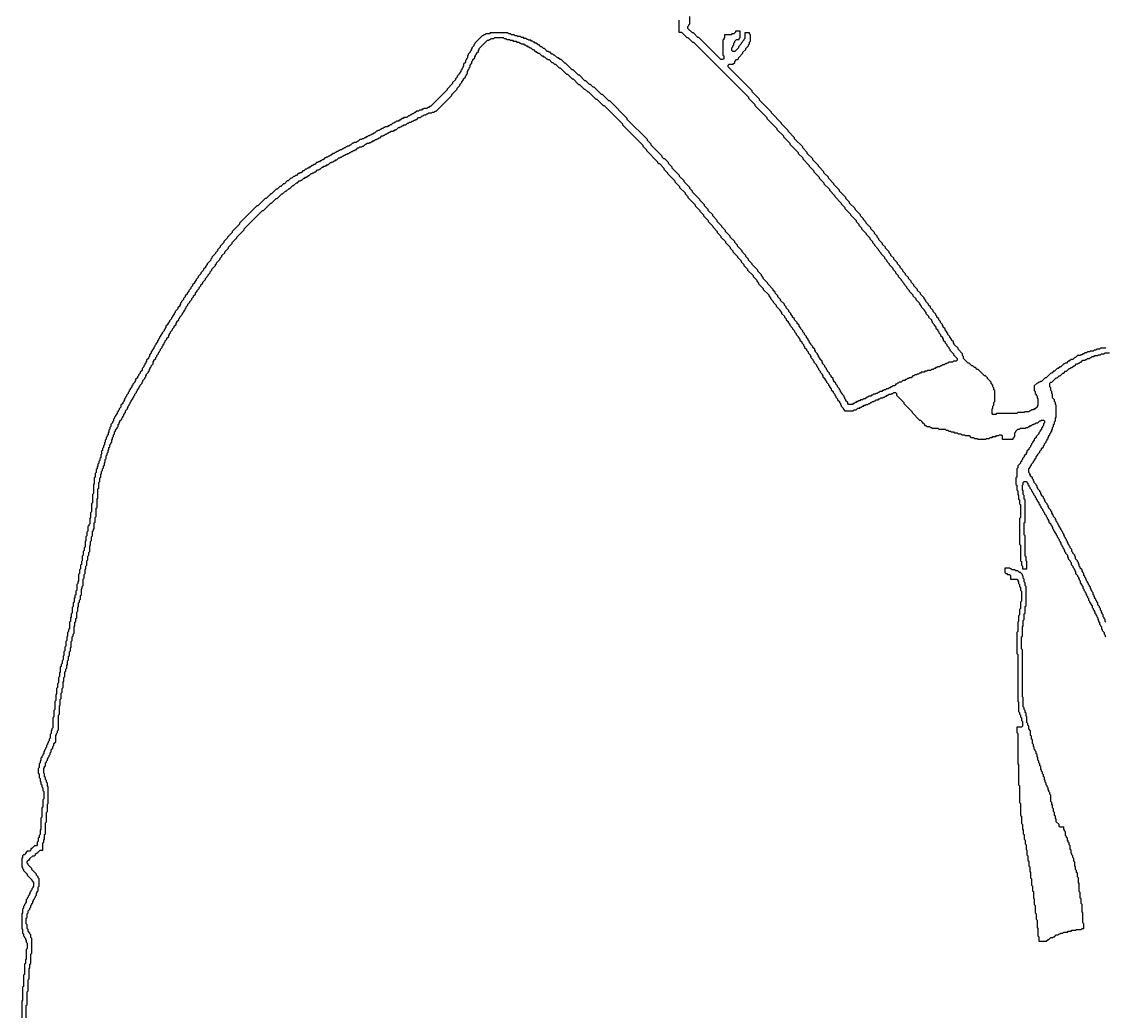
# Model space of a CAD drawing. Header units: metres. Extents: x 0 to 333, y 0 to 424.
# Drawn here: x 45.8 to 144, y 279 to 368.7 of the extents above; entities that cross this region are included whole.
import ezdxf

# ---------------------------------------------------------------- set-up
doc = ezdxf.new("R2010")
doc.units = ezdxf.units.M

msp = doc.modelspace()

# ---------------------------------------------------------------- linework, layer by layer
for points in [[(105.333, 368.833), (105.333, 367.75), (105.583, 367.75), (106.083, 367.25), (106.167, 367.25), (106.583, 366.833), (106.667, 366.833), (111.667, 361.833), (111.667, 361.75), (112.25, 361.167), (112.25, 361.083), (113.333, 360), (113.333, 359.917), (114.25, 359), (114.25, 358.917), (114.833, 358.333), (114.833, 358.25), (115.417, 357.667), (115.417, 357.583), (116.167, 356.833), (116.167, 356.75), (116.583, 356.333), (116.583, 356.25), (117.167, 355.667), (117.167, 355.583), (117.583, 355.167), (117.583, 355.083), (118.083, 354.583), (118.083, 354.5), (118.5, 354.083), (118.5, 354), (119, 353.5), (119, 353.417), (119.5, 352.917), (119.5, 352.833), (120.083, 352.25), (120.083, 352.167), (120.417, 351.833), (120.417, 351.75), (120.917, 351.25), (120.917, 351.167), (121.417, 350.667), (121.417, 350.583), (121.667, 350.333), (121.667, 350.25), (121.917, 350), (121.917, 349.917), (122.333, 349.5), (122.333, 349.417), (122.667, 349.083), (122.667, 349), (122.917, 348.75), (122.917, 348.667), (123.083, 348.5), (123.083, 348.417), (123.417, 348.083), (123.417, 348), (123.667, 347.75), (123.667, 347.667), (124, 347.333), (124, 347.25), (124.167, 347.083), (124.167, 347), (124.417, 346.75), (124.417, 346.667), (124.75, 346.333), (124.75, 346.25), (125, 346), (125, 345.917), (125.25, 345.667), (125.25, 345.583), (125.5, 345.333), (125.5, 345.25), (125.75, 345), (125.75, 344.917), (126, 344.667), (126, 344.583), (126.25, 344.333), (126.25, 344.25), (126.583, 343.917), (126.583, 343.833), (126.833, 343.583), (126.833, 343.5), (127.167, 343.167), (127.167, 343.083), (127.333, 342.917), (127.333, 342.833), (127.583, 342.583), (127.583, 342.5), (127.75, 342.333), (127.75, 342.25), (128, 342), (128, 341.917), (128.25, 341.667), (128.25, 341.583), (128.333, 341.5), (128.333, 341.417), (128.5, 341.25), (128.5, 341.167), (128.667, 341), (128.667, 340.917), (128.833, 340.75), (128.833, 340.667), (128.917, 340.583), (128.917, 340.5), (129.083, 340.333), (129.083, 340.25), (129.25, 340.083), (129.25, 340), (129.333, 339.917), (129.333, 339.833), (129.5, 339.667), (129.5, 339.583), (129.667, 339.417), (129.667, 339.333), (129.833, 339.167), (129.833, 339.083), (129.917, 339), (129.917, 338.917), (130.25, 338.583), (130.25, 338.5), (130.583, 338.167), (130.583, 338), (130.5, 337.917), (130.25, 337.917), (130.167, 337.833), (129.833, 337.833), (129.75, 337.75), (129.667, 337.75), (129.583, 337.667), (129.5, 337.667), (129.417, 337.583), (129.25, 337.583), (129.167, 337.5), (129.083, 337.5), (129, 337.417), (128.833, 337.417), (128.75, 337.333), (128.667, 337.333), (128.583, 337.25), (128.5, 337.25), (128.417, 337.167), (128.25, 337.167), (128.167, 337.083), (127.917, 337.083), (127.833, 337), (127.667, 337), (127.583, 336.917), (127.333, 336.917), (127.25, 336.833), (127.167, 336.833), (127.083, 336.75), (127, 336.75), (126.917, 336.667), (126.75, 336.667), (126.667, 336.583), (126.583, 336.583), (126.417, 336.417), (126.25, 336.417), (126.167, 336.333), (126.083, 336.333), (126, 336.25), (125.917, 336.25), (125.833, 336.167), (125.667, 336.167), (125.5, 336), (125.333, 336), (125.25, 335.917), (125.167, 335.917), (125.083, 335.833), (125, 335.833), (125, 335.75), (124.917, 335.667), (124.75, 335.667), (124.667, 335.583), (124.583, 335.583), (124.5, 335.5), (124.417, 335.5), (124.333, 335.417), (124.167, 335.417), (124.083, 335.333), (124, 335.333), (123.917, 335.25), (123.833, 335.25), (123.75, 335.167), (123.583, 335.167), (123.5, 335.083), (123.417, 335.083), (123.333, 335), (123.25, 335), (123.167, 334.917), (123, 334.917), (122.917, 334.833), (122.833, 334.833), (122.75, 334.75), (122.583, 334.75), (122.5, 334.667), (122.417, 334.667), (122.25, 334.5), (122.083, 334.5), (122, 334.417), (121.833, 334.417), (121.75, 334.333), (121.667, 334.333), (121.583, 334.25), (121.5, 334.25), (121.417, 334.167), (121.333, 334.167), (121.25, 334.083), (121.167, 334.083), (121.083, 334), (120.75, 334), (120.667, 334.083), (120.667, 334.167), (120.5, 334.333), (120.5, 334.417), (120.417, 334.5), (120.417, 334.583), (120.333, 334.667), (120.333, 334.75), (120.167, 334.917), (120.167, 335), (120, 335.167), (120, 335.25), (119.917, 335.333), (119.917, 335.417), (119.75, 335.583), (119.75, 335.667), (119.583, 335.833), (119.583, 335.917), (119.417, 336.083), (119.417, 336.167), (119.333, 336.25), (119.333, 336.333), (119.167, 336.5), (119.167, 336.583), (119, 336.75), (119, 336.833), (118.833, 337), (118.833, 337.083), (118.75, 337.167), (118.75, 337.25), (118.583, 337.417), (118.583, 337.5), (118.417, 337.667), (118.417, 337.75), (118.333, 337.833), (118.333, 337.917), (118.167, 338.083), (118.167, 338.167), (118, 338.333), (118, 338.417), (117.917, 338.5), (117.917, 338.583), (117.75, 338.75), (117.75, 338.833), (117.667, 338.917), (117.667, 339), (117.5, 339.167), (117.5, 339.25), (117.333, 339.417), (117.333, 339.5), (117.167, 339.667), (117.167, 339.75), (117.083, 339.833), (117.083, 339.917), (116.917, 340.083), (116.917, 340.167), (116.75, 340.333), (116.75, 340.417), (116.583, 340.583), (116.583, 340.667), (116.417, 340.833), (116.417, 340.917), (116.25, 341.083), (116.25, 341.167), (116.083, 341.333), (116.083, 341.417), (115.833, 341.667), (115.833, 341.75), (115.667, 341.917), (115.667, 342), (115.5, 342.167), (115.5, 342.25), (115.333, 342.417), (115.333, 342.5), (115.083, 342.75), (115.083, 342.833), (114.917, 343), (114.917, 343.083), (114.583, 343.417), (114.583, 343.5), (114.333, 343.75), (114.333, 343.833), (114.083, 344.083), (114.083, 344.167), (113.917, 344.333), (113.917, 344.417), (113.417, 344.917), (113.417, 345), (113, 345.417), (113, 345.5), (112.833, 345.667), (112.833, 345.75), (112.5, 346.083), (112.5, 346.167), (112, 346.667), (112, 346.75), (111.667, 347.083), (111.667, 347.167), (111.417, 347.417), (111.417, 347.5), (111.083, 347.833), (111.083, 347.917), (110.667, 348.333), (110.667, 348.417), (110.417, 348.667), (110.417, 348.75), (110, 349.167), (110, 349.25), (109.583, 349.667), (109.583, 349.75), (109.25, 350.083), (109.25, 350.167), (108.833, 350.583), (108.833, 350.667), (108.417, 351.083), (108.417, 351.167), (108, 351.583), (108, 351.667), (107.667, 352), (107.667, 352.083), (107.25, 352.5), (107.25, 352.583), (106.583, 353.25), (106.583, 353.333), (106.333, 353.583), (106.333, 353.667), (105.833, 354.167), (105.833, 354.25), (105.417, 354.667), (105.417, 354.75), (104.75, 355.417), (104.75, 355.5), (104.417, 355.833), (104.417, 355.917), (104.083, 356.25), (104, 356.25), (103.833, 356.417), (103.833, 356.5), (102.833, 357.5), (102.833, 357.583), (102.5, 357.917), (102.5, 358), (100.667, 359.833), (100.667, 359.917), (99.083, 361.5), (99, 361.5), (98.417, 362.083), (98.333, 362.083), (97.667, 362.75), (97.583, 362.75), (97.333, 363), (97.25, 363), (96.917, 363.333), (96.833, 363.333), (96.333, 363.833), (96.25, 363.833), (95.75, 364.333), (95.667, 364.333), (95.083, 364.917), (95, 364.917), (94.667, 365.25), (94.583, 365.25), (94.417, 365.417), (94.333, 365.417), (94.083, 365.667), (94, 365.667), (93.917, 365.75), (93.833, 365.75), (93.667, 365.917), (93.583, 365.917), (93.5, 366), (93.417, 366), (93.167, 366.25), (93.083, 366.25), (92.917, 366.417), (92.833, 366.417), (92.667, 366.583), (92.583, 366.583), (92.417, 366.75), (92.333, 366.75), (92.25, 366.833), (92.167, 366.833), (92.083, 366.917), (92, 366.917), (91.917, 367), (91.75, 367), (91.667, 367.083), (91.583, 367.083), (91.5, 367.167), (91.333, 367.167), (91.25, 367.25), (91.083, 367.25), (91, 367.333), (90.75, 367.333), (90.667, 367.417), (90.5, 367.417), (90.417, 367.5), (90.167, 367.5), (90.083, 367.583), (89.917, 367.583), (89.833, 367.667), (88.25, 367.667), (88.167, 367.583), (87.833, 367.583), (87.75, 367.5), (87.667, 367.5), (87.583, 367.417), (87.5, 367.417), (86.833, 366.75), (86.833, 366.667), (86.75, 366.583), (86.75, 366.5), (86.583, 366.333), (86.583, 366.25), (86.5, 366.167), (86.5, 366.083), (86.417, 366), (86.417, 365.917), (86.25, 365.75), (86.25, 365.667), (86.167, 365.583), (86.167, 365.417), (86.083, 365.333), (86.083, 365.25), (86, 365.167), (86, 365), (85.833, 364.833), (85.833, 364.667), (85.75, 364.583), (85.75, 364.5), (85.667, 364.417), (85.667, 364.333), (85.583, 364.25), (85.583, 364.167), (85.417, 364), (85.417, 363.917), (85.25, 363.75), (85.25, 363.667), (85.083, 363.5), (85.083, 363.417), (84.833, 363.167), (84.833, 363.083), (84.333, 362.583), (84.333, 362.5), (82.833, 361), (82.75, 361), (82.667, 360.917), (82.583, 360.917), (82.5, 360.833), (82.25, 360.833), (82.167, 360.75), (82.083, 360.75), (82, 360.667), (81.833, 360.667), (81.75, 360.583), (81.583, 360.583), (81.417, 360.417), (81.333, 360.417), (81.25, 360.333), (81.167, 360.333), (81.083, 360.25), (81, 360.25), (80.917, 360.167), (80.833, 360.167), (80.667, 360), (80.417, 360), (80.333, 359.917), (80.25, 359.917), (80.083, 359.75), (80, 359.75), (79.917, 359.667), (79.75, 359.667), (79.667, 359.583), (79.583, 359.583), (79.5, 359.5), (79.417, 359.5), (79.25, 359.333), (79.167, 359.333), (79.083, 359.25), (79, 359.25), (78.917, 359.167), (78.75, 359.167), (78.667, 359.083), (78.583, 359.083), (78.5, 359), (78.417, 359), (78.333, 358.917), (78.25, 358.917), (78.167, 358.833), (78.083, 358.833), (78, 358.75), (77.917, 358.75), (77.75, 358.583), (77.667, 358.583), (77.583, 358.5), (77.5, 358.5), (77.417, 358.417), (77.333, 358.417), (77.25, 358.333), (77.167, 358.333), (77.083, 358.25), (77, 358.25), (76.917, 358.167), (76.833, 358.167), (76.75, 358.083), (76.667, 358.083), (76.583, 358), (76.417, 358), (76.25, 357.833), (76.167, 357.833), (76.083, 357.75), (75.917, 357.75), (75.833, 357.667), (75.75, 357.667), (75.583, 357.5), (75.5, 357.5), (75.417, 357.417), (75.333, 357.417), (75.25, 357.333), (75.167, 357.333), (75.083, 357.25), (75, 357.25), (74.917, 357.167), (74.833, 357.167), (74.75, 357.083), (74.667, 357.083), (74.583, 357), (74.5, 357), (74.417, 356.917), (74.333, 356.917), (74.25, 356.833), (74.167, 356.833), (74.083, 356.75), (74, 356.75), (73.833, 356.583), (73.75, 356.583), (73.667, 356.5), (73.583, 356.5), (73.5, 356.417), (73.417, 356.417), (73.333, 356.333), (73.25, 356.333), (73.083, 356.167), (73, 356.167), (72.917, 356.083), (72.833, 356.083), (72.75, 356), (72.667, 356), (72.583, 355.917), (72.5, 355.917), (72.333, 355.75), (72.25, 355.75), (72.167, 355.667), (72.083, 355.667), (71.917, 355.5), (71.833, 355.5), (71.75, 355.417), (71.667, 355.417), (71.583, 355.333), (71.5, 355.333), (71.333, 355.167), (71.25, 355.167), (71.083, 355), (71, 355), (70.917, 354.917), (70.833, 354.917), (70.667, 354.75), (70.583, 354.75), (70.5, 354.667), (70.417, 354.667), (70.25, 354.5), (70.167, 354.5), (69.917, 354.25), (69.833, 354.25), (69.583, 354), (69.5, 354), (69.25, 353.75), (69.167, 353.75), (68.917, 353.5), (68.833, 353.5), (68.417, 353.083), (68.333, 353.083), (67.917, 352.667), (67.833, 352.667), (67.167, 352), (67.083, 352), (65.5, 350.417), (65.5, 350.333), (64.833, 349.667), (64.833, 349.583), (64.417, 349.167), (64.417, 349.083), (64.083, 348.75), (64.083, 348.667), (63.75, 348.333), (63.75, 348.25), (63.5, 348), (63.5, 347.917), (63.333, 347.75), (63.333, 347.667), (63, 347.333), (63, 347.25), (62.917, 347.167), (62.917, 347.083), (62.583, 346.75), (62.583, 346.667), (62.417, 346.5), (62.417, 346.417), (62.25, 346.25), (62.25, 346.167), (62, 345.917), (62, 345.833), (61.75, 345.583), (61.75, 345.5), (61.583, 345.333), (61.583, 345.25), (61.417, 345.083), (61.417, 345), (61.25, 344.833), (61.25, 344.75), (61.083, 344.583), (61.083, 344.5), (60.917, 344.333), (60.917, 344.25), (60.75, 344.083), (60.75, 344), (60.583, 343.833), (60.583, 343.75), (60.417, 343.583), (60.417, 343.5), (60.25, 343.333), (60.25, 343.25), (60.167, 343.167), (60.167, 343.083), (60.083, 343), (60.083, 342.917), (59.917, 342.75), (59.917, 342.667), (59.667, 342.417), (59.667, 342.333), (59.583, 342.25), (59.583, 342.167), (59.417, 342), (59.417, 341.917), (59.333, 341.833), (59.333, 341.75), (59.167, 341.583), (59.167, 341.5), (59, 341.333), (59, 341.25), (58.833, 341.083), (58.833, 341), (58.75, 340.917), (58.75, 340.833), (58.667, 340.75), (58.667, 340.667), (58.5, 340.5), (58.5, 340.417), (58.333, 340.25), (58.333, 340.167), (58.25, 340.083), (58.25, 340), (58.167, 339.917), (58.167, 339.833), (58.083, 339.75), (58.083, 339.667), (57.917, 339.5), (57.917, 339.417), (57.833, 339.333), (57.833, 339.25), (57.75, 339.167), (57.75, 339.083), (57.583, 338.917), (57.583, 338.833), (57.5, 338.75), (57.5, 338.667), (57.333, 338.5), (57.333, 338.333), (57.25, 338.25), (57.25, 338.167), (57.083, 338), (57.083, 337.917), (57, 337.833), (57, 337.75), (56.917, 337.667), (56.917, 337.583), (56.833, 337.5), (56.833, 337.417), (56.667, 337.25), (56.667, 337.083), (56.5, 336.917), (56.5, 336.833), (56.333, 336.667), (56.333, 336.583), (56.25, 336.5), (56.25, 336.417), (56.083, 336.25), (56.083, 336.167), (56, 336.083), (56, 336), (55.833, 335.833), (55.833, 335.75), (55.75, 335.667), (55.75, 335.583), (55.583, 335.417), (55.583, 335.333), (55.5, 335.25), (55.5, 335.167), (55.417, 335.083), (55.417, 335), (55.25, 334.833), (55.25, 334.75), (55.167, 334.667), (55.167, 334.583), (55.083, 334.5), (55.083, 334.417), (55, 334.333), (55, 334.25), (54.917, 334.167), (54.917, 334.083), (54.75, 333.917), (54.75, 333.75), (54.583, 333.583), (54.583, 333.5), (54.5, 333.417), (54.5, 333.333), (54.417, 333.25), (54.417, 333.167), (54.25, 333), (54.25, 332.917), (54.167, 332.833), (54.167, 332.75), (54.083, 332.667), (54.083, 332.5), (54, 332.417), (54, 332.333), (53.833, 332.167), (53.833, 332), (53.75, 331.917), (53.75, 331.75), (53.667, 331.667), (53.667, 331.5), (53.583, 331.417), (53.583, 331.25), (53.5, 331.167), (53.5, 331.083), (53.417, 331), (53.417, 330.833), (53.333, 330.75), (53.333, 330.583), (53.25, 330.5), (53.25, 330.333), (53.167, 330.25), (53.167, 330.083), (53.083, 330), (53.083, 329.833), (53, 329.75), (53, 329.5), (52.917, 329.417), (52.917, 329.167), (52.833, 329.083), (52.833, 328.917), (52.75, 328.833), (52.75, 328.667), (52.667, 328.583), (52.667, 328.417), (52.583, 328.333), (52.583, 328.167), (52.5, 328.083), (52.5, 327.833), (52.417, 327.75), (52.417, 327.417), (52.333, 327.333), (52.333, 326.833), (52.25, 326.75), (52.25, 325.917), (52.167, 325.833), (52.167, 325.083), (52.083, 325), (52.083, 324.25), (52, 324.167), (52, 323.75), (51.917, 323.667), (51.917, 323.167), (51.833, 323.083), (51.833, 323), (51.75, 322.917), (51.75, 322.5), (51.667, 322.417), (51.667, 322.083), (51.583, 322), (51.583, 321.667), (51.5, 321.583), (51.5, 321.083), (51.417, 321), (51.417, 320.75), (51.333, 320.667), (51.333, 320.333), (51.25, 320.25), (51.25, 319.833), (51.167, 319.75), (51.167, 319.5), (51.083, 319.417), (51.083, 319.083), (51, 319), (51, 318.667), (50.917, 318.583), (50.917, 318), (50.833, 317.917), (50.833, 317.75), (50.75, 317.667), (50.75, 317.167), (50.667, 317.083), (50.667, 316.75), (50.583, 316.667), (50.583, 316.5), (50.5, 316.417), (50.5, 316.083), (50.417, 316), (50.417, 315.667), (50.333, 315.583), (50.333, 315.083), (50.25, 315), (50.25, 314.75), (50.167, 314.667), (50.167, 314.333), (50.083, 314.25), (50.083, 313.667), (50, 313.583), (50, 313.417), (49.917, 313.333), (49.917, 313), (49.833, 312.917), (49.833, 312.583), (49.75, 312.5), (49.75, 312.083), (49.667, 312), (49.667, 311.667), (49.583, 311.583), (49.583, 311.25), (49.5, 311.167), (49.5, 310.833), (49.417, 310.75), (49.417, 310.5), (49.333, 310.417), (49.333, 310.25), (49.25, 310.167), (49.25, 309.75), (49.167, 309.667), (49.167, 309.333), (49.083, 309.25), (49.083, 308.75), (49, 308.667), (49, 308.333), (48.917, 308.25), (48.917, 307.75), (48.833, 307.667), (48.833, 307.167), (48.75, 307.083), (48.75, 306.333), (48.667, 306.25), (48.667, 305.667), (48.583, 305.583), (48.583, 304.667), (48.5, 304.583), (48.5, 304.5), (48.417, 304.417), (48.417, 304.167), (48.333, 304.083), (48.333, 303.75), (48.25, 303.667), (48.25, 303.5), (48.167, 303.417), (48.167, 303.333), (48.083, 303.25), (48.083, 303.167), (48, 303.083), (48, 302.917), (47.917, 302.833), (47.917, 302.75), (47.833, 302.667), (47.833, 302.583), (47.75, 302.5), (47.75, 302.333), (47.667, 302.25), (47.667, 302.167), (47.583, 302.083), (47.583, 302), (47.5, 301.917), (47.5, 301.75), (47.417, 301.667), (47.417, 301.5), (47.333, 301.417), (47.333, 301.083), (47.25, 301), (47.25, 300.583), (47.333, 300.5), (47.333, 300.167), (47.417, 300.083), (47.417, 299.833), (47.5, 299.75), (47.5, 299.583), (47.583, 299.5), (47.583, 299.333), (47.667, 299.25), (47.667, 299), (47.75, 298.917), (47.75, 298.25), (47.667, 298.167), (47.667, 297.5), (47.583, 297.417), (47.583, 296.583), (47.5, 296.5), (47.5, 295.5), (47.417, 295.417), (47.417, 295), (47.333, 294.917), (47.333, 294.75), (47.25, 294.667), (47.25, 294.417), (47.167, 294.333), (47.167, 294.083), (47.083, 294), (46.917, 294), (46.667, 293.75), (46.583, 293.75), (46.583, 293.583), (46.5, 293.5), (46.25, 293.5), (46.083, 293.333), (46.083, 293.25), (46, 293.167), (45.917, 293.167), (45.833, 293.083), (45.833, 292.917), (45.75, 292.833), (45.75, 292.083), (45.833, 292), (45.833, 291.917), (45.917, 291.833), (45.917, 291.75), (46.25, 291.417), (46.25, 291.333), (46.667, 290.917), (46.667, 290.833), (46.833, 290.667), (46.833, 290.333), (46.75, 290.25), (46.75, 290.167), (46.667, 290.083), (46.667, 290), (46.583, 289.917), (46.583, 289.833), (46.5, 289.75), (46.5, 289.667), (46.417, 289.583), (46.417, 289.5), (46.333, 289.417), (46.333, 289.333), (46.25, 289.25), (46.25, 289.167), (46.167, 289.083), (46.167, 288.917), (46.083, 288.833), (46.083, 288.75), (46, 288.667), (46, 288.583), (45.917, 288.5), (45.917, 288.333), (45.833, 288.25), (45.833, 287.917), (45.75, 287.833), (45.75, 286.5), (45.833, 286.417), (45.833, 286.083), (45.917, 286), (45.917, 285.833), (46, 285.75), (46, 285.667), (46.083, 285.583), (46.083, 285.5), (46.167, 285.417), (46.167, 285.25), (46.25, 285.167), (46.25, 284.667), (46.167, 284.583), (46.167, 283.75), (46.083, 283.667), (46.083, 283.333), (46, 283.25), (46, 282.333), (45.917, 282.25), (45.917, 281.25), (45.833, 281.167), (45.833, 280), (45.75, 279.917), (45.75, 276.833)], [(144.083, 339.167), (144, 339.083), (143.583, 339.083), (143.5, 339), (143.25, 339), (143.167, 338.917), (143, 338.917), (142.917, 338.833), (142.667, 338.833), (142.583, 338.75), (142.417, 338.75), (142.333, 338.667), (142.167, 338.667), (142.083, 338.583), (142, 338.583), (141.917, 338.5), (141.833, 338.5), (141.75, 338.417), (141.5, 338.417), (141.333, 338.25), (141.25, 338.25), (141.083, 338.083), (140.917, 338.083), (140.75, 337.917), (140.667, 337.917), (140.5, 337.75), (140.417, 337.75), (140.333, 337.667), (140.25, 337.667), (140, 337.417), (139.917, 337.417), (139.75, 337.25), (139.667, 337.25), (139.417, 337), (139.333, 337), (139.167, 336.833), (139.083, 336.833), (138.667, 336.417), (138.583, 336.417), (138.25, 336.083), (138.167, 336.083), (138.083, 336), (138, 336), (137.917, 335.917), (137.833, 335.917), (137.583, 335.667), (137.583, 335.25), (137.667, 335.167), (137.667, 335), (137.75, 334.917), (137.75, 334.833), (137.833, 334.75), (137.833, 334.583), (137.917, 334.5), (137.917, 333.917), (137.833, 333.833), (137.833, 333.75), (137.667, 333.583), (137.583, 333.583), (137.5, 333.5), (137.333, 333.5), (137.25, 333.417), (137.167, 333.417), (137.083, 333.333), (136.75, 333.333), (136.667, 333.25), (136.083, 333.25), (136, 333.167), (134.167, 333.167), (134.083, 333.083), (133.833, 333.083), (133.75, 333.167), (133.75, 333.583), (133.833, 333.667), (133.833, 333.833), (133.917, 333.917), (133.917, 334.167), (134, 334.25), (134, 335.25), (133.917, 335.333), (133.917, 335.5), (133.833, 335.583), (133.833, 335.75), (133.667, 335.917), (133.667, 336), (133.333, 336.333), (133.333, 336.417), (133.167, 336.583), (133.083, 336.583), (132.5, 337.167), (132.417, 337.167), (132.25, 337.333), (132.167, 337.333), (132, 337.5), (131.917, 337.5), (131.667, 337.75), (131.583, 337.75), (131.167, 338.167), (131.167, 338.333), (131.083, 338.417), (131.083, 338.583), (130.667, 339), (130.667, 339.083), (130.333, 339.417), (130.333, 339.5), (130.25, 339.583), (130.25, 339.667), (130.083, 339.833), (130.083, 339.917), (129.917, 340.083), (129.917, 340.167), (129.75, 340.333), (129.75, 340.417), (129.667, 340.5), (129.667, 340.583), (129.5, 340.75), (129.5, 340.833), (129.333, 341), (129.333, 341.083), (129.25, 341.167), (129.25, 341.25), (129.083, 341.417), (129.083, 341.5), (128.917, 341.667), (128.917, 341.75), (128.75, 341.917), (128.75, 342), (128.667, 342.083), (128.667, 342.167), (128.417, 342.417), (128.417, 342.5), (128.167, 342.75), (128.167, 342.833), (128, 343), (128, 343.083), (127.75, 343.333), (127.75, 343.417), (127.583, 343.583), (127.583, 343.667), (127.25, 344), (127.25, 344.083), (127, 344.333), (127, 344.417), (126.667, 344.75), (126.667, 344.833), (126.417, 345.083), (126.417, 345.167), (126.167, 345.417), (126.167, 345.5), (125.917, 345.75), (125.917, 345.833), (125.667, 346.083), (125.667, 346.167), (125.417, 346.417), (125.417, 346.5), (125.167, 346.75), (125.167, 346.833), (124.833, 347.167), (124.833, 347.25), (124.583, 347.5), (124.583, 347.583), (124.417, 347.75), (124.417, 347.833), (124.083, 348.167), (124.083, 348.25), (123.833, 348.5), (123.833, 348.583), (123.5, 348.917), (123.5, 349), (123.333, 349.167), (123.333, 349.25), (123.083, 349.5), (123.083, 349.583), (122.75, 349.917), (122.75, 350), (122.333, 350.417), (122.333, 350.5), (122.083, 350.75), (122.083, 350.833), (121.833, 351.083), (121.833, 351.167), (121.333, 351.667), (121.333, 351.75), (120.833, 352.25), (120.833, 352.333), (120.5, 352.667), (120.5, 352.75), (119.917, 353.333), (119.917, 353.417), (119.417, 353.917), (119.417, 354), (118.917, 354.5), (118.917, 354.583), (118.5, 355), (118.5, 355.083), (118, 355.583), (118, 355.667), (117.5, 356.167), (117.5, 356.25), (117, 356.75), (117, 356.833), (116.583, 357.25), (116.583, 357.333), (115.833, 358.083), (115.833, 358.167), (115.25, 358.75), (115.25, 358.833), (114.667, 359.417), (114.667, 359.5), (113.75, 360.417), (113.75, 360.5), (112.667, 361.583), (112.667, 361.667), (112, 362.333), (112, 362.417), (109.833, 364.583), (109.833, 364.75), (109.917, 364.833), (110.25, 364.833), (110.417, 365), (110.417, 365.083), (110.583, 365.25), (110.667, 365.25), (110.75, 365.333), (110.75, 365.417), (111.167, 365.833), (111.167, 365.917), (111.417, 366.167), (111.417, 366.25), (111.667, 366.5), (111.667, 366.583), (111.75, 366.667), (111.75, 366.833), (111.833, 366.917), (111.833, 367.5), (111.75, 367.583), (111.75, 367.667), (111.333, 367.667), (111.333, 367.167), (111.25, 367.083), (111.25, 367), (111, 366.75), (111, 366.667), (110.75, 366.417), (110.75, 366.333), (110.417, 366), (110.25, 366), (110.167, 366.083), (110.167, 366.333), (110.25, 366.417), (110.25, 366.5), (110.333, 366.583), (110.333, 366.75), (110.417, 366.833), (110.417, 366.917), (110.583, 367.083), (110.833, 367.083), (110.833, 367.167), (110.917, 367.25), (110.917, 367.833), (110.5, 367.833), (110.5, 367.75), (110.333, 367.583), (110.167, 367.583), (110.083, 367.5), (109.5, 367.5), (109.5, 367.25), (109.417, 367.167), (109.417, 367.083), (109.333, 367), (109.333, 365.667), (109.417, 365.583), (109.417, 365.333), (109.333, 365.25), (109.167, 365.25), (107.167, 367.25), (107.083, 367.25), (106.667, 367.667), (106.583, 367.667), (106.167, 368.083), (106.167, 368.25), (106.25, 368.333), (106.25, 368.417), (106.333, 368.5), (106.333, 369.167)], [(46.167, 275.917), (46.167, 279.5), (46.25, 279.583), (46.25, 280.75), (46.333, 280.833), (46.333, 281.833), (46.417, 281.917), (46.417, 282.833), (46.5, 282.917), (46.5, 283.25), (46.583, 283.333), (46.583, 284.167), (46.667, 284.25), (46.667, 285.583), (46.583, 285.667), (46.583, 285.917), (46.5, 286), (46.5, 286.083), (46.333, 286.25), (46.333, 286.417), (46.25, 286.5), (46.25, 286.833), (46.167, 286.917), (46.167, 287.417), (46.25, 287.5), (46.25, 287.833), (46.333, 287.917), (46.333, 288.083), (46.5, 288.25), (46.5, 288.333), (46.583, 288.417), (46.583, 288.583), (46.667, 288.667), (46.667, 288.75), (46.75, 288.833), (46.75, 288.917), (46.833, 289), (46.833, 289.083), (46.917, 289.167), (46.917, 289.25), (47, 289.333), (47, 289.417), (47.083, 289.5), (47.083, 289.667), (47.167, 289.75), (47.167, 289.833), (47.25, 289.917), (47.25, 290.25), (47.333, 290.333), (47.333, 291), (47.25, 291.083), (47.25, 291.167), (47.083, 291.333), (47.083, 291.417), (46.667, 291.833), (46.667, 291.917), (46.333, 292.25), (46.333, 292.333), (46.25, 292.417), (46.25, 292.583), (46.417, 292.75), (46.5, 292.75), (46.5, 292.833), (46.75, 293.083), (46.917, 293.083), (47, 293.167), (47, 293.25), (47.083, 293.333), (47.167, 293.333), (47.417, 293.583), (47.667, 293.583), (47.667, 294.25), (47.75, 294.333), (47.75, 294.5), (47.833, 294.583), (47.833, 295), (47.917, 295.083), (47.917, 296.083), (48, 296.167), (48, 297), (48.083, 297.083), (48.083, 297.75), (48.167, 297.833), (48.167, 299.333), (48.083, 299.417), (48.083, 299.667), (48, 299.75), (48, 299.917), (47.917, 300), (47.917, 300.167), (47.833, 300.25), (47.833, 300.5), (47.75, 300.583), (47.75, 301), (47.833, 301.083), (47.833, 301.167), (47.917, 301.25), (47.917, 301.5), (48, 301.583), (48, 301.667), (48.083, 301.75), (48.083, 301.833), (48.167, 301.917), (48.167, 302), (48.25, 302.083), (48.25, 302.167), (48.333, 302.25), (48.333, 302.417), (48.417, 302.5), (48.417, 302.667), (48.583, 302.833), (48.583, 303), (48.667, 303.083), (48.667, 303.25), (48.833, 303.417), (48.833, 304), (48.917, 304.083), (48.917, 304.167), (49, 304.25), (49, 304.417), (49.083, 304.5), (49.083, 305.833), (49.167, 305.917), (49.167, 306.667), (49.25, 306.75), (49.25, 307.25), (49.333, 307.333), (49.333, 307.833), (49.417, 307.917), (49.417, 308.25), (49.5, 308.333), (49.5, 308.833), (49.583, 308.917), (49.583, 309.25), (49.667, 309.333), (49.667, 309.75), (49.75, 309.833), (49.75, 310), (49.833, 310.083), (49.833, 310.333), (49.917, 310.417), (49.917, 310.75), (50, 310.833), (50, 311.167), (50.083, 311.25), (50.083, 311.583), (50.167, 311.667), (50.167, 311.917), (50.25, 312), (50.25, 312.5), (50.333, 312.583), (50.333, 312.917), (50.417, 313), (50.417, 313.167), (50.5, 313.25), (50.5, 313.833), (50.583, 313.917), (50.583, 314.25), (50.667, 314.333), (50.667, 314.583), (50.75, 314.667), (50.75, 315.167), (50.833, 315.25), (50.833, 315.583), (50.917, 315.667), (50.917, 316), (51, 316.083), (51, 316.25), (51.083, 316.333), (51.083, 316.667), (51.167, 316.75), (51.167, 317.25), (51.25, 317.333), (51.25, 317.5), (51.333, 317.583), (51.333, 318.167), (51.417, 318.25), (51.417, 318.583), (51.5, 318.667), (51.5, 319), (51.583, 319.083), (51.583, 319.333), (51.667, 319.417), (51.667, 319.833), (51.75, 319.917), (51.75, 320.25), (51.833, 320.333), (51.833, 320.583), (51.917, 320.667), (51.917, 321.167), (52, 321.25), (52, 321.583), (52.083, 321.667), (52.083, 322), (52.167, 322.083), (52.167, 322.5), (52.25, 322.583), (52.25, 322.667), (52.333, 322.75), (52.333, 323.25), (52.417, 323.333), (52.417, 323.75), (52.5, 323.833), (52.5, 324.583), (52.583, 324.667), (52.583, 325.417), (52.667, 325.5), (52.667, 326.333), (52.75, 326.417), (52.75, 326.917), (52.833, 327), (52.833, 327.333), (52.917, 327.417), (52.917, 327.667), (53, 327.75), (53, 327.917), (53.083, 328), (53.083, 328.167), (53.167, 328.25), (53.167, 328.417), (53.25, 328.5), (53.25, 328.667), (53.333, 328.75), (53.333, 329), (53.417, 329.083), (53.417, 329.333), (53.5, 329.417), (53.5, 329.583), (53.583, 329.667), (53.583, 329.833), (53.667, 329.917), (53.667, 330.083), (53.75, 330.167), (53.75, 330.333), (53.833, 330.417), (53.833, 330.5), (53.917, 330.583), (53.917, 330.75), (54, 330.833), (54, 331), (54.083, 331.083), (54.083, 331.25), (54.167, 331.333), (54.167, 331.5), (54.25, 331.583), (54.25, 331.667), (54.417, 331.833), (54.417, 331.917), (54.5, 332), (54.5, 332.167), (54.583, 332.25), (54.583, 332.333), (54.667, 332.417), (54.667, 332.5), (54.833, 332.667), (54.833, 332.75), (54.917, 332.833), (54.917, 332.917), (55, 333), (55, 333.083), (55.167, 333.25), (55.167, 333.417), (55.333, 333.583), (55.333, 333.667), (55.417, 333.75), (55.417, 333.833), (55.5, 333.917), (55.5, 334), (55.583, 334.083), (55.583, 334.167), (55.667, 334.25), (55.667, 334.333), (55.833, 334.5), (55.833, 334.583), (55.917, 334.667), (55.917, 334.75), (56, 334.833), (56, 334.917), (56.167, 335.083), (56.167, 335.167), (56.25, 335.25), (56.25, 335.333), (56.417, 335.5), (56.417, 335.583), (56.5, 335.667), (56.5, 335.75), (56.667, 335.917), (56.667, 336), (56.75, 336.083), (56.75, 336.167), (56.917, 336.333), (56.917, 336.417), (57, 336.5), (57, 336.583), (57.083, 336.667), (57.083, 336.75), (57.25, 336.917), (57.25, 337), (57.333, 337.083), (57.333, 337.167), (57.417, 337.25), (57.417, 337.333), (57.5, 337.417), (57.5, 337.5), (57.667, 337.667), (57.667, 337.833), (57.75, 337.917), (57.75, 338), (57.917, 338.167), (57.917, 338.25), (58, 338.333), (58, 338.417), (58.167, 338.583), (58.167, 338.667), (58.25, 338.75), (58.25, 338.833), (58.333, 338.917), (58.333, 339), (58.5, 339.167), (58.5, 339.25), (58.583, 339.333), (58.583, 339.417), (58.667, 339.5), (58.667, 339.583), (58.75, 339.667), (58.75, 339.75), (58.917, 339.917), (58.917, 340), (59.083, 340.167), (59.083, 340.25), (59.167, 340.333), (59.167, 340.417), (59.25, 340.5), (59.25, 340.583), (59.417, 340.75), (59.417, 340.833), (59.583, 341), (59.583, 341.083), (59.75, 341.25), (59.75, 341.333), (59.833, 341.417), (59.833, 341.5), (60, 341.667), (60, 341.75), (60.083, 341.833), (60.083, 341.917), (60.333, 342.167), (60.333, 342.25), (60.5, 342.417), (60.5, 342.5), (60.583, 342.583), (60.583, 342.667), (60.667, 342.75), (60.667, 342.833), (60.833, 343), (60.833, 343.083), (61, 343.25), (61, 343.333), (61.167, 343.5), (61.167, 343.583), (61.333, 343.75), (61.333, 343.833), (61.5, 344), (61.5, 344.083), (61.667, 344.25), (61.667, 344.333), (61.833, 344.5), (61.833, 344.583), (62, 344.75), (62, 344.833), (62.167, 345), (62.167, 345.083), (62.417, 345.333), (62.417, 345.417), (62.667, 345.667), (62.667, 345.75), (62.833, 345.917), (62.833, 346), (63, 346.167), (63, 346.25), (63.333, 346.583), (63.333, 346.667), (63.417, 346.75), (63.417, 346.833), (63.75, 347.167), (63.75, 347.25), (63.917, 347.417), (63.917, 347.5), (64.167, 347.75), (64.167, 347.833), (64.5, 348.167), (64.5, 348.25), (64.833, 348.583), (64.833, 348.667), (65.25, 349.083), (65.25, 349.167), (65.917, 349.833), (65.917, 349.917), (67.583, 351.583), (67.667, 351.583), (68.333, 352.25), (68.417, 352.25), (68.833, 352.667), (68.917, 352.667), (69.333, 353.083), (69.417, 353.083), (69.667, 353.333), (69.75, 353.333), (70, 353.583), (70.083, 353.583), (70.333, 353.833), (70.417, 353.833), (70.667, 354.083), (70.75, 354.083), (70.917, 354.25), (71, 354.25), (71.083, 354.333), (71.167, 354.333), (71.333, 354.5), (71.417, 354.5), (71.5, 354.583), (71.583, 354.583), (71.75, 354.75), (71.833, 354.75), (72, 354.917), (72.083, 354.917), (72.167, 355), (72.25, 355), (72.333, 355.083), (72.417, 355.083), (72.583, 355.25), (72.667, 355.25), (72.75, 355.333), (72.833, 355.333), (73, 355.5), (73.083, 355.5), (73.167, 355.583), (73.25, 355.583), (73.333, 355.667), (73.417, 355.667), (73.5, 355.75), (73.583, 355.75), (73.75, 355.917), (73.833, 355.917), (73.917, 356), (74, 356), (74.083, 356.083), (74.167, 356.083), (74.25, 356.167), (74.333, 356.167), (74.5, 356.333), (74.583, 356.333), (74.667, 356.417), (74.75, 356.417), (74.833, 356.5), (74.917, 356.5), (75, 356.583), (75.083, 356.583), (75.167, 356.667), (75.25, 356.667), (75.333, 356.75), (75.417, 356.75), (75.5, 356.833), (75.583, 356.833), (75.667, 356.917), (75.75, 356.917), (75.833, 357), (75.917, 357), (76, 357.083), (76.083, 357.083), (76.25, 357.25), (76.333, 357.25), (76.417, 357.333), (76.583, 357.333), (76.667, 357.417), (76.75, 357.417), (76.917, 357.583), (77, 357.583), (77.083, 357.667), (77.25, 357.667), (77.333, 357.75), (77.417, 357.75), (77.5, 357.833), (77.583, 357.833), (77.667, 357.917), (77.75, 357.917), (77.833, 358), (77.917, 358), (78, 358.083), (78.083, 358.083), (78.167, 358.167), (78.25, 358.167), (78.417, 358.333), (78.5, 358.333), (78.583, 358.417), (78.667, 358.417), (78.75, 358.5), (78.833, 358.5), (78.917, 358.583), (79, 358.583), (79.083, 358.667), (79.167, 358.667), (79.25, 358.75), (79.417, 358.75), (79.5, 358.833), (79.583, 358.833), (79.667, 358.917), (79.75, 358.917), (79.917, 359.083), (80, 359.083), (80.083, 359.167), (80.167, 359.167), (80.25, 359.25), (80.333, 359.25), (80.417, 359.333), (80.583, 359.333), (80.75, 359.5), (80.833, 359.5), (80.917, 359.583), (81.083, 359.583), (81.167, 359.667), (81.25, 359.667), (81.333, 359.75), (81.417, 359.75), (81.5, 359.833), (81.583, 359.833), (81.75, 360), (81.917, 360), (82.083, 360.167), (82.167, 360.167), (82.25, 360.25), (82.417, 360.25), (82.5, 360.333), (82.583, 360.333), (82.667, 360.417), (82.917, 360.417), (83, 360.5), (83.167, 360.5), (83.25, 360.583), (83.333, 360.583), (84.75, 362), (84.75, 362.083), (85.25, 362.583), (85.25, 362.667), (85.5, 362.917), (85.5, 363), (85.667, 363.167), (85.667, 363.25), (85.833, 363.417), (85.833, 363.5), (86, 363.667), (86, 363.75), (86.083, 363.833), (86.083, 363.917), (86.167, 364), (86.167, 364.167), (86.25, 364.25), (86.25, 364.333), (86.333, 364.417), (86.333, 364.5), (86.417, 364.583), (86.417, 364.75), (86.583, 364.917), (86.583, 365.083), (86.667, 365.167), (86.667, 365.25), (86.833, 365.417), (86.833, 365.5), (86.917, 365.583), (86.917, 365.667), (87, 365.75), (87, 365.833), (87.167, 366), (87.167, 366.083), (87.25, 366.167), (87.25, 366.25), (88, 367), (88.083, 367), (88.167, 367.083), (88.25, 367.083), (88.333, 367.167), (88.583, 367.167), (88.667, 367.25), (89.417, 367.25), (89.5, 367.167), (89.667, 367.167), (89.75, 367.083), (90, 367.083), (90.083, 367), (90.25, 367), (90.333, 366.917), (90.583, 366.917), (90.667, 366.833), (90.833, 366.833), (90.917, 366.75), (91, 366.75), (91.083, 366.667), (91.25, 366.667), (91.333, 366.583), (91.417, 366.583), (91.5, 366.5), (91.583, 366.5), (91.667, 366.417), (91.75, 366.417), (91.833, 366.333), (91.917, 366.333), (92.083, 366.167), (92.167, 366.167), (92.333, 366), (92.417, 366), (92.583, 365.833), (92.667, 365.833), (92.917, 365.583), (93, 365.583), (93.083, 365.5), (93.167, 365.5), (93.333, 365.333), (93.417, 365.333), (93.5, 365.25), (93.583, 365.25), (93.833, 365), (93.917, 365), (94.083, 364.833), (94.167, 364.833), (94.5, 364.5), (94.583, 364.5), (95.167, 363.917), (95.25, 363.917), (95.667, 363.5), (95.75, 363.5), (96.25, 363), (96.333, 363), (96.75, 362.583), (96.833, 362.583), (97.083, 362.333), (97.167, 362.333), (97.833, 361.667), (97.917, 361.667), (98.5, 361.083), (98.583, 361.083), (100.25, 359.417), (100.25, 359.333), (102.083, 357.5), (102.083, 357.417), (102.417, 357.083), (102.417, 357), (103.417, 356), (103.417, 355.917), (103.5, 355.833), (103.583, 355.833), (104, 355.417), (104, 355.333), (104.333, 355), (104.333, 354.917), (105, 354.25), (105, 354.167), (105.417, 353.75), (105.417, 353.667), (105.917, 353.167), (105.917, 353.083), (106.167, 352.833), (106.167, 352.75), (106.833, 352.083), (106.833, 352), (107.25, 351.583), (107.25, 351.5), (107.583, 351.167), (107.583, 351.083), (108, 350.667), (108, 350.583), (108.417, 350.167), (108.417, 350.083), (108.833, 349.667), (108.833, 349.583), (109.167, 349.25), (109.167, 349.167), (109.583, 348.75), (109.583, 348.667), (110, 348.25), (110, 348.167), (110.25, 347.917), (110.25, 347.833), (110.667, 347.417), (110.667, 347.333), (111, 347), (111, 346.917), (111.25, 346.667), (111.25, 346.583), (111.583, 346.25), (111.583, 346.167), (112.083, 345.667), (112.083, 345.583), (112.417, 345.25), (112.417, 345.167), (112.583, 345), (112.583, 344.917), (113, 344.5), (113, 344.417), (113.5, 343.917), (113.5, 343.833), (113.667, 343.667), (113.667, 343.583), (113.917, 343.333), (113.917, 343.25), (114.167, 343), (114.167, 342.917), (114.5, 342.583), (114.5, 342.5), (114.667, 342.333), (114.667, 342.25), (114.917, 342), (114.917, 341.917), (115.083, 341.75), (115.083, 341.667), (115.25, 341.5), (115.25, 341.417), (115.417, 341.25), (115.417, 341.167), (115.667, 340.917), (115.667, 340.833), (115.833, 340.667), (115.833, 340.583), (116, 340.417), (116, 340.333), (116.167, 340.167), (116.167, 340.083), (116.333, 339.917), (116.333, 339.833), (116.5, 339.667), (116.5, 339.583), (116.667, 339.417), (116.667, 339.333), (116.75, 339.25), (116.75, 339.167), (116.917, 339), (116.917, 338.917), (117.083, 338.75), (117.083, 338.667), (117.25, 338.5), (117.25, 338.417), (117.333, 338.333), (117.333, 338.25), (117.5, 338.083), (117.5, 338), (117.583, 337.917), (117.583, 337.833), (117.833, 337.583), (117.833, 337.5), (117.917, 337.417), (117.917, 337.333), (118, 337.25), (118, 337.167), (118.167, 337), (118.167, 336.917), (118.333, 336.75), (118.333, 336.667), (118.417, 336.583), (118.417, 336.5), (118.583, 336.333), (118.583, 336.25), (118.75, 336.083), (118.75, 336), (118.917, 335.833), (118.917, 335.75), (119, 335.667), (119, 335.583), (119.167, 335.417), (119.167, 335.333), (119.333, 335.167), (119.333, 335.083), (119.5, 334.917), (119.5, 334.833), (119.583, 334.75), (119.583, 334.667), (119.75, 334.5), (119.75, 334.417), (119.917, 334.25), (119.917, 334.167), (120, 334.083), (120, 334), (120.083, 333.917), (120.083, 333.833), (120.25, 333.667), (120.25, 333.583), (120.417, 333.417), (121.167, 333.417), (121.25, 333.5), (121.417, 333.5), (121.583, 333.667), (121.75, 333.667), (121.833, 333.75), (121.917, 333.75), (122, 333.833), (122.083, 333.833), (122.167, 333.917), (122.25, 333.917), (122.333, 334), (122.5, 334), (122.583, 334.083), (122.667, 334.083), (122.75, 334.167), (122.833, 334.167), (122.917, 334.25), (123, 334.25), (123.083, 334.333), (123.167, 334.333), (123.25, 334.417), (123.417, 334.417), (123.5, 334.5), (123.583, 334.5), (123.667, 334.583), (123.833, 334.583), (123.917, 334.667), (124, 334.667), (124.083, 334.75), (124.167, 334.75), (124.25, 334.833), (124.333, 334.833), (124.417, 334.917), (124.583, 334.917), (124.667, 335), (124.75, 335), (124.833, 335.083), (125, 335.083), (125.083, 335), (125.083, 334.833), (125.75, 334.167), (125.75, 334.083), (126.5, 333.333), (126.5, 333.25), (127.167, 332.583), (127.25, 332.583), (127.417, 332.417), (127.417, 332.333), (127.5, 332.333), (127.583, 332.25), (127.583, 332.167), (127.667, 332.083), (127.75, 332.083), (127.833, 332), (128.083, 332), (128.167, 331.917), (128.25, 331.917), (128.333, 331.833), (128.833, 331.833), (128.917, 331.75), (129.5, 331.75), (129.583, 331.667), (129.75, 331.667), (129.833, 331.583), (130, 331.583), (130.083, 331.5), (130.25, 331.5), (130.333, 331.417), (130.583, 331.417), (130.667, 331.333), (130.917, 331.333), (131, 331.25), (131.25, 331.25), (131.333, 331.167), (131.667, 331.167), (131.833, 331), (132.083, 331), (132.167, 330.917), (132.417, 330.917), (132.5, 330.833), (133.167, 330.833), (133.25, 330.917), (133.5, 330.917), (133.583, 331), (133.75, 331), (133.833, 331.083), (134.083, 331.083), (134.167, 331.167), (134.333, 331.167), (134.417, 331.25), (134.583, 331.25), (134.667, 331.167), (134.667, 330.833), (135.667, 330.833), (135.667, 330.917), (135.833, 331.083), (135.833, 331.417), (135.917, 331.5), (135.917, 331.583), (136.083, 331.75), (136.25, 331.75), (136.333, 331.833), (136.75, 331.833), (136.833, 331.917), (137, 331.917), (137.083, 332), (137.167, 332), (137.25, 332.083), (137.333, 332.083), (137.417, 332.167), (137.5, 332.167), (137.583, 332.25), (137.667, 332.25), (137.75, 332.333), (137.917, 332.333), (138.083, 332.5), (138.167, 332.5), (138.25, 332.583), (138.417, 332.583), (138.5, 332.5), (138.5, 332.333), (138.417, 332.25), (138.417, 332.083), (138.333, 332), (138.333, 331.917), (138.25, 331.833), (138.25, 331.75), (138.083, 331.583), (138.083, 331.5), (138, 331.417), (138, 331.333), (137.75, 331.083), (137.75, 331), (137.583, 330.833), (137.583, 330.75), (137.417, 330.583), (137.417, 330.5), (137.333, 330.417), (137.333, 330.333), (137.25, 330.25), (137.25, 330.167), (137.083, 330), (137.083, 329.917), (136.917, 329.75), (136.917, 329.667), (136.833, 329.583), (136.833, 329.5), (136.667, 329.333), (136.667, 329.25), (136.5, 329.083), (136.5, 329), (136.417, 328.917), (136.417, 328.833), (136.333, 328.75), (136.333, 328.667), (136.083, 328.417), (136.083, 328.25), (136, 328.167), (136, 327.417), (135.917, 327.333), (135.917, 326.75), (136, 326.667), (136, 326.25), (136.083, 326.167), (136.083, 325.833), (136.167, 325.75), (136.167, 325.417), (136.25, 325.333), (136.25, 325), (136.333, 324.917), (136.333, 323.75), (136.25, 323.667), (136.25, 321.333), (136.333, 321.25), (136.333, 319.833), (136.417, 319.75), (136.417, 319.417), (136.5, 319.333), (136.5, 319.083), (136.917, 319.083), (136.917, 319.75), (136.833, 319.833), (136.833, 320.167), (136.75, 320.25), (136.75, 322.083), (136.667, 322.167), (136.667, 323.25), (136.75, 323.333), (136.75, 325.333), (136.667, 325.417), (136.667, 325.75), (136.583, 325.833), (136.583, 326.167), (136.5, 326.25), (136.5, 326.667), (136.583, 326.75), (136.583, 326.917), (136.667, 327), (136.833, 327), (137, 326.833), (137, 326.75), (137.083, 326.667), (137.083, 326.583), (137.167, 326.5), (137.167, 326.417), (137.333, 326.25), (137.333, 326.167), (137.417, 326.083), (137.417, 326), (137.5, 325.917), (137.5, 325.833), (137.667, 325.667), (137.667, 325.583), (137.75, 325.5), (137.75, 325.417), (137.833, 325.333), (137.833, 325.25), (138, 325.083), (138, 325), (138.083, 324.917), (138.083, 324.833), (138.167, 324.75), (138.167, 324.667), (138.333, 324.5), (138.333, 324.417), (138.417, 324.333), (138.417, 324.25), (138.5, 324.167), (138.5, 324.083), (138.667, 323.917), (138.667, 323.833), (138.75, 323.75), (138.75, 323.667), (138.833, 323.583), (138.833, 323.5), (138.917, 323.417), (138.917, 323.333), (139.083, 323.167), (139.083, 323.083), (139.167, 323), (139.167, 322.917), (139.25, 322.833), (139.25, 322.75), (139.333, 322.667), (139.333, 322.583), (139.417, 322.5), (139.417, 322.417), (139.583, 322.25), (139.583, 322.167), (139.667, 322.083), (139.667, 322), (139.75, 321.917), (139.75, 321.833), (139.833, 321.75), (139.833, 321.667), (139.917, 321.583), (139.917, 321.5), (140, 321.417), (140, 321.333), (140.083, 321.25), (140.083, 321.167), (140.167, 321.083), (140.167, 321), (140.25, 320.917), (140.25, 320.833), (140.333, 320.75), (140.333, 320.667), (140.417, 320.583), (140.417, 320.5), (140.583, 320.333), (140.583, 320.167), (140.667, 320.083), (140.667, 320), (140.833, 319.833), (140.833, 319.75), (140.917, 319.667), (140.917, 319.5), (141.083, 319.333), (141.083, 319.25), (141.167, 319.167), (141.167, 319.083), (141.25, 319), (141.25, 318.917), (141.333, 318.833), (141.333, 318.667), (141.5, 318.5), (141.5, 318.417), (141.583, 318.333), (141.583, 318.25), (141.667, 318.167), (141.667, 318.083), (141.75, 318), (141.75, 317.833), (141.833, 317.75), (141.833, 317.667), (142, 317.5), (142, 317.333), (142.083, 317.25), (142.083, 317.167), (142.167, 317.083), (142.167, 317), (142.25, 316.917), (142.25, 316.833), (142.333, 316.75), (142.333, 316.667), (142.417, 316.583), (142.417, 316.5), (142.5, 316.417), (142.5, 316.25), (142.583, 316.167), (142.583, 316.083), (142.667, 316), (142.667, 315.917), (142.833, 315.75), (142.833, 315.583), (142.917, 315.5), (142.917, 315.417), (143, 315.333), (143, 315.25), (143.083, 315.167), (143.083, 315.083), (143.167, 315), (143.167, 314.917), (143.25, 314.833), (143.25, 314.75), (143.333, 314.667), (143.333, 314.5), (143.417, 314.417), (143.417, 314.333), (143.5, 314.25), (143.5, 314.083), (143.583, 314), (143.583, 313.917), (143.667, 313.833), (143.667, 313.667), (143.75, 313.583), (143.75, 313.5), (143.917, 313.333), (143.917, 313.167), (144, 313.083), (144, 313), (144.083, 312.917)], [(144.083, 314.25), (144, 314.333), (144, 314.5), (143.917, 314.583), (143.917, 314.667), (143.833, 314.75), (143.833, 314.917), (143.75, 315), (143.75, 315.083), (143.667, 315.167), (143.667, 315.25), (143.583, 315.333), (143.583, 315.5), (143.5, 315.583), (143.5, 315.667), (143.333, 315.833), (143.333, 316), (143.25, 316.083), (143.25, 316.167), (143.167, 316.25), (143.167, 316.333), (143.083, 316.417), (143.083, 316.5), (143, 316.583), (143, 316.667), (142.917, 316.75), (142.917, 316.917), (142.833, 317), (142.833, 317.083), (142.75, 317.167), (142.75, 317.25), (142.667, 317.333), (142.667, 317.417), (142.583, 317.5), (142.583, 317.583), (142.5, 317.667), (142.5, 317.75), (142.417, 317.833), (142.417, 317.917), (142.333, 318), (142.333, 318.083), (142.25, 318.167), (142.25, 318.25), (142.167, 318.333), (142.167, 318.417), (142.083, 318.5), (142.083, 318.667), (142, 318.75), (142, 318.833), (141.917, 318.917), (141.917, 319), (141.75, 319.167), (141.75, 319.25), (141.667, 319.333), (141.667, 319.5), (141.583, 319.583), (141.583, 319.667), (141.5, 319.75), (141.5, 319.833), (141.333, 320), (141.333, 320.167), (141.25, 320.25), (141.25, 320.333), (141.083, 320.5), (141.083, 320.583), (141, 320.667), (141, 320.833), (140.833, 321), (140.833, 321.083), (140.75, 321.167), (140.75, 321.25), (140.667, 321.333), (140.667, 321.417), (140.583, 321.5), (140.583, 321.583), (140.5, 321.667), (140.5, 321.75), (140.417, 321.833), (140.417, 321.917), (140.333, 322), (140.333, 322.083), (140.25, 322.167), (140.25, 322.25), (140.167, 322.333), (140.167, 322.417), (140.083, 322.5), (140.083, 322.583), (140, 322.667), (140, 322.75), (139.833, 322.917), (139.833, 323), (139.75, 323.083), (139.75, 323.167), (139.667, 323.25), (139.667, 323.333), (139.583, 323.417), (139.583, 323.5), (139.5, 323.583), (139.5, 323.667), (139.333, 323.833), (139.333, 323.917), (139.25, 324), (139.25, 324.083), (139.167, 324.167), (139.167, 324.25), (139.083, 324.333), (139.083, 324.417), (138.917, 324.583), (138.917, 324.667), (138.833, 324.75), (138.833, 324.833), (138.75, 324.917), (138.75, 325), (138.583, 325.167), (138.583, 325.25), (138.5, 325.333), (138.5, 325.417), (138.417, 325.5), (138.417, 325.583), (138.25, 325.75), (138.25, 325.833), (138.167, 325.917), (138.167, 326), (138.083, 326.083), (138.083, 326.167), (137.917, 326.333), (137.917, 326.417), (137.833, 326.5), (137.833, 326.583), (137.75, 326.667), (137.75, 326.75), (137.583, 326.917), (137.583, 327), (137.5, 327.083), (137.5, 327.167), (137.417, 327.25), (137.417, 327.333), (137.25, 327.5), (137.25, 327.583), (137.167, 327.667), (137.167, 327.75), (137.083, 327.833), (137.083, 328.167), (137.25, 328.333), (137.25, 328.417), (137.333, 328.5), (137.333, 328.583), (137.5, 328.75), (137.5, 328.833), (137.667, 329), (137.667, 329.083), (137.75, 329.167), (137.75, 329.25), (137.917, 329.417), (137.917, 329.5), (138.083, 329.667), (138.083, 329.75), (138.25, 329.917), (138.25, 330), (138.417, 330.167), (138.417, 330.25), (138.5, 330.333), (138.5, 330.417), (138.667, 330.583), (138.667, 330.667), (138.75, 330.75), (138.75, 330.833), (138.833, 330.917), (138.833, 331), (138.917, 331.083), (138.917, 331.167), (139, 331.25), (139, 331.333), (139.083, 331.417), (139.083, 331.5), (139.167, 331.583), (139.167, 331.667), (139.25, 331.75), (139.25, 331.917), (139.333, 332), (139.333, 332.167), (139.417, 332.25), (139.417, 332.417), (139.5, 332.5), (139.5, 332.75), (139.583, 332.833), (139.583, 333.917), (139.5, 334), (139.5, 334.167), (139.417, 334.25), (139.417, 334.417), (139.25, 334.583), (139.25, 334.917), (139.167, 335), (139.167, 335.167), (139.083, 335.25), (139.083, 335.5), (139, 335.583), (139, 335.917), (139.083, 336), (139.167, 336), (139.583, 336.417), (139.667, 336.417), (139.833, 336.583), (139.917, 336.583), (140.167, 336.833), (140.25, 336.833), (140.417, 337), (140.5, 337), (140.75, 337.25), (140.833, 337.25), (140.917, 337.333), (141, 337.333), (141.167, 337.5), (141.25, 337.5), (141.417, 337.667), (141.5, 337.667), (141.583, 337.75), (141.667, 337.75), (141.75, 337.833), (141.833, 337.833), (142, 338), (142.167, 338), (142.25, 338.083), (142.333, 338.083), (142.417, 338.167), (142.583, 338.167), (142.667, 338.25), (142.75, 338.25), (142.833, 338.333), (143, 338.333), (143.083, 338.417), (143.333, 338.417), (143.417, 338.5), (143.583, 338.5), (143.667, 338.583), (143.917, 338.583), (144, 338.667), (144.417, 338.667)]]:
    msp.add_lwpolyline(points)
msp.add_lwpolyline([(134.917, 319.167), (134.917, 318.75), (135, 318.667), (135.083, 318.667), (135.167, 318.583), (135.333, 318.583), (135.417, 318.5), (135.417, 318.167), (136, 318.167), (136.083, 318.083), (136.083, 318), (136.167, 317.917), (136.167, 317.75), (136.25, 317.667), (136.25, 317.5), (136.333, 317.417), (136.333, 317.167), (136.417, 317.083), (136.417, 316.167), (136.333, 316.083), (136.333, 315.5), (136.25, 315.417), (136.25, 314.917), (136.167, 314.833), (136.167, 314.333), (136.083, 314.25), (136.083, 313.417), (136, 313.333), (136, 311.417), (136.083, 311.333), (136.083, 307.083), (136.167, 307), (136.167, 306.167), (136.25, 306.083), (136.25, 305.917), (136.333, 305.833), (136.333, 305.667), (136.417, 305.583), (136.417, 305.333), (136.5, 305.25), (136.5, 304.833), (136.417, 304.75), (136, 304.75), (136, 304.25), (136.083, 304.167), (136.083, 301.417), (136.167, 301.333), (136.167, 299.5), (136.25, 299.417), (136.25, 297.917), (136.333, 297.833), (136.333, 296.75), (136.417, 296.667), (136.417, 296), (136.5, 295.917), (136.5, 295.5), (136.583, 295.417), (136.583, 295.083), (136.667, 295), (136.667, 294.583), (136.75, 294.5), (136.75, 294.167), (136.833, 294.083), (136.833, 293.667), (136.917, 293.583), (136.917, 293.167), (137, 293.083), (137, 292.667), (137.083, 292.583), (137.083, 292.167), (137.167, 292.083), (137.167, 291.667), (137.25, 291.583), (137.25, 291.083), (137.333, 291), (137.333, 290.417), (137.417, 290.333), (137.417, 289.917), (137.5, 289.833), (137.5, 289.25), (137.583, 289.167), (137.583, 288.667), (137.667, 288.583), (137.667, 287.917), (137.75, 287.833), (137.75, 287.333), (137.833, 287.25), (137.833, 286.583), (137.917, 286.5), (137.917, 285.833), (138, 285.75), (138, 285.333), (138.667, 285.333), (138.833, 285.5), (138.917, 285.5), (139.083, 285.667), (139.25, 285.667), (139.333, 285.75), (139.417, 285.75), (139.583, 285.917), (139.75, 285.917), (139.833, 286), (139.917, 286), (140, 286.083), (140.167, 286.083), (140.25, 286.167), (140.583, 286.167), (140.667, 286.25), (140.917, 286.25), (141, 286.333), (141.333, 286.333), (141.417, 286.417), (141.833, 286.417), (141.917, 286.5), (142.083, 286.5), (142.083, 286.917), (142, 287), (142, 287.917), (141.917, 288), (141.917, 288.667), (141.833, 288.75), (141.833, 289.167), (141.75, 289.25), (141.75, 289.75), (141.667, 289.833), (141.667, 290.583), (141.583, 290.667), (141.583, 291.083), (141.5, 291.167), (141.5, 291.5), (141.417, 291.583), (141.417, 291.75), (141.333, 291.833), (141.333, 292.083), (141.25, 292.167), (141.25, 292.5), (141.167, 292.583), (141.167, 292.833), (141.083, 292.917), (141.083, 293.083), (141, 293.167), (141, 293.25), (140.917, 293.333), (140.917, 293.583), (140.833, 293.667), (140.833, 294), (140.75, 294.083), (140.75, 294.25), (140.667, 294.333), (140.667, 294.417), (140.583, 294.5), (140.583, 294.667), (140.5, 294.75), (140.5, 294.833), (140.417, 294.917), (140.417, 295.25), (140.333, 295.333), (140.333, 295.417), (140.25, 295.5), (140.25, 295.667), (139.917, 295.667), (139.833, 295.75), (139.833, 295.917), (139.583, 296.167), (139.583, 296.417), (139.5, 296.5), (139.5, 296.667), (139.417, 296.75), (139.417, 297), (139.333, 297.083), (139.333, 297.333), (139.25, 297.417), (139.25, 297.667), (139.167, 297.75), (139.167, 297.917), (139.083, 298), (139.083, 298.583), (139, 298.667), (139, 298.833), (138.917, 298.917), (138.917, 299), (138.833, 299.083), (138.833, 299.25), (138.75, 299.333), (138.75, 299.417), (138.667, 299.5), (138.667, 299.667), (138.583, 299.75), (138.583, 299.917), (138.5, 300), (138.5, 300.167), (138.417, 300.25), (138.417, 300.417), (138.333, 300.5), (138.333, 300.667), (138.25, 300.75), (138.25, 300.833), (138.167, 300.917), (138.167, 301.167), (138.083, 301.25), (138.083, 301.417), (138, 301.5), (138, 301.667), (137.917, 301.75), (137.917, 302), (137.833, 302.083), (137.833, 302.25), (137.75, 302.333), (137.75, 302.5), (137.667, 302.583), (137.667, 302.667), (137.583, 302.75), (137.583, 302.917), (137.5, 303), (137.5, 303.167), (137.417, 303.25), (137.417, 303.583), (137.333, 303.667), (137.333, 303.917), (137.25, 304), (137.25, 304.417), (137.083, 304.583), (137.083, 304.833), (137, 304.917), (137, 305.083), (136.917, 305.167), (136.917, 305.667), (136.833, 305.75), (136.833, 306), (136.75, 306.083), (136.75, 306.25), (136.667, 306.333), (136.667, 306.5), (136.583, 306.583), (136.583, 307.417), (136.5, 307.5), (136.5, 311.75), (136.417, 311.833), (136.417, 312.917), (136.5, 313), (136.5, 313.833), (136.583, 313.917), (136.583, 314.417), (136.667, 314.5), (136.667, 315), (136.75, 315.083), (136.75, 315.667), (136.833, 315.75), (136.833, 317.5), (136.75, 317.583), (136.75, 317.833), (136.667, 317.917), (136.667, 318.167), (136.583, 318.25), (136.583, 318.417), (136.5, 318.5), (136.5, 318.583), (136.333, 318.75), (136.25, 318.75), (136.083, 318.917), (135.917, 318.917), (135.833, 319), (135.583, 319), (135.5, 319.083), (135.417, 319.083), (135.333, 319.167)], close=True)

doc.saveas('drawing.dxf')
